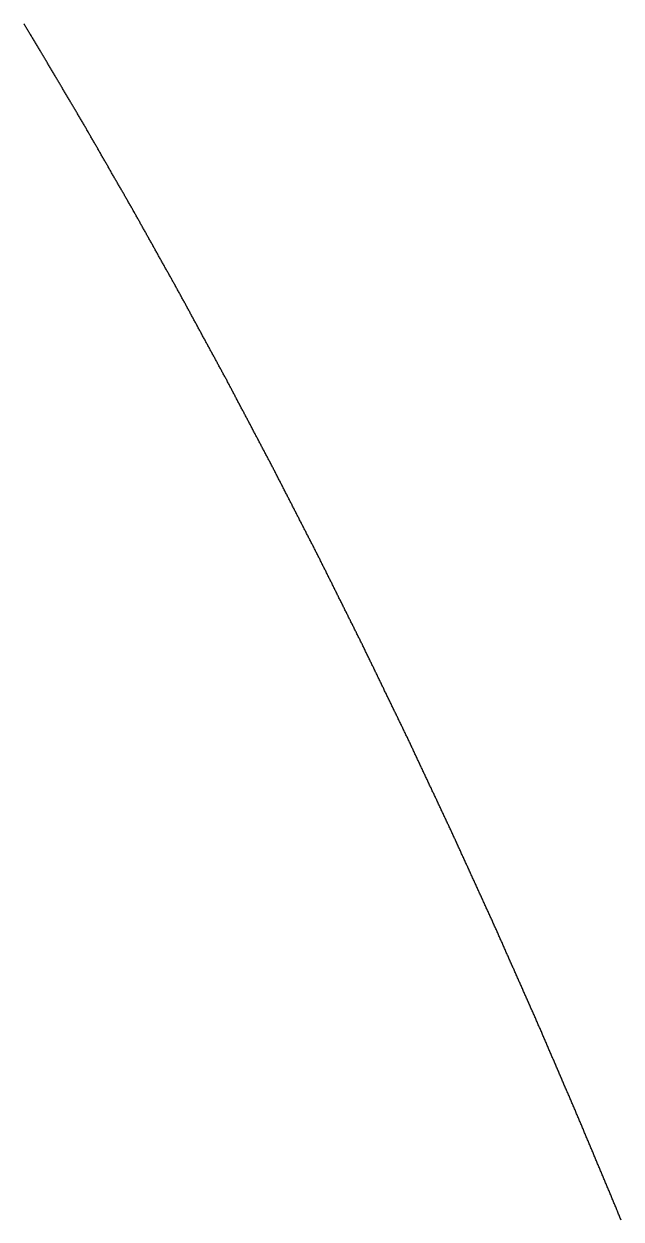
# Model space of a CAD drawing. Extents: x 1 to 322, y 1 to 270.
# Drawn here: x 243.31 to 251.96, y 18.47 to 35.79 of the extents above; entities that cross this region are included whole.
import ezdxf

# ---------------------------------------------------------------- set-up
doc = ezdxf.new("R2010")
doc.units = 0
doc.layers.get('0').update_dxf_attribs({"linetype": 'CONTINUOUS'})

msp = doc.modelspace()

# ---------------------------------------------------------------- linework, layer by layer
msp.add_polyline3d([(251.962, 18.4516, 0), (251.956, 18.4663, 0), (251.95, 18.481, 0), (251.944, 18.4958, 0), (251.938, 18.5105, 0), (251.932, 18.5251, 0), (251.926, 18.5396, 0), (251.92, 18.5542, 0), (251.914, 18.5687, 0), (251.908, 18.5832, 0), (251.902, 18.5978, 0), (251.896, 18.6123, 0), (251.89, 18.6269, 0), (251.884, 18.6414, 0), (251.878, 18.6559, 0), (251.872, 18.6705, 0), (251.866, 18.685, 0), (251.859, 18.6996, 0), (251.853, 18.7141, 0), (251.847, 18.7286, 0), (251.841, 18.7432, 0), (251.835, 18.7577, 0), (251.829, 18.7723, 0), (251.823, 18.7868, 0), (251.817, 18.8013, 0), (251.811, 18.8159, 0), (251.805, 18.8304, 0), (251.799, 18.845, 0), (251.793, 18.8595, 0), (251.787, 18.874, 0), (251.78, 18.8886, 0), (251.774, 18.9031, 0), (251.768, 18.9177, 0), (251.762, 18.9322, 0), (251.756, 18.9468, 0), (251.75, 18.9613, 0), (251.744, 18.9758, 0), (251.738, 18.9904, 0), (251.732, 19.0049, 0), (251.726, 19.0195, 0), (251.72, 19.034, 0), (251.714, 19.0485, 0), (251.708, 19.0631, 0), (251.701, 19.0776, 0), (251.695, 19.0922, 0), (251.689, 19.1067, 0), (251.683, 19.1212, 0), (251.677, 19.1358, 0), (251.671, 19.1503, 0), (251.665, 19.1649, 0), (251.659, 19.1794, 0), (251.653, 19.1939, 0), (251.647, 19.2085, 0), (251.641, 19.223, 0), (251.635, 19.2376, 0), (251.629, 19.2521, 0), (251.622, 19.2666, 0), (251.616, 19.2812, 0), (251.61, 19.2957, 0), (251.604, 19.3103, 0), (251.598, 19.3248, 0), (251.592, 19.3393, 0), (251.586, 19.3539, 0), (251.58, 19.3684, 0), (251.574, 19.383, 0), (251.568, 19.3975, 0), (251.562, 19.4121, 0), (251.556, 19.4266, 0), (251.55, 19.4411, 0), (251.543, 19.4557, 0), (251.537, 19.4702, 0), (251.531, 19.4848, 0), (251.525, 19.4993, 0), (251.519, 19.5138, 0), (251.513, 19.5284, 0), (251.507, 19.5429, 0), (251.501, 19.5575, 0), (251.495, 19.572, 0), (251.489, 19.5865, 0), (251.483, 19.6011, 0), (251.477, 19.6156, 0), (251.471, 19.6302, 0), (251.464, 19.6447, 0), (251.458, 19.6592, 0), (251.452, 19.6738, 0), (251.446, 19.6883, 0), (251.44, 19.7029, 0), (251.434, 19.7174, 0), (251.428, 19.7319, 0), (251.422, 19.7465, 0), (251.416, 19.761, 0), (251.41, 19.7756, 0), (251.404, 19.7901, 0), (251.398, 19.8046, 0), (251.392, 19.8192, 0), (251.386, 19.8337, 0), (251.379, 19.8483, 0), (251.373, 19.8628, 0), (251.367, 19.8774, 0), (251.361, 19.8919, 0), (251.355, 19.9064, 0), (251.349, 19.921, 0), (251.343, 19.9355, 0), (251.337, 19.9499, 0), (251.331, 19.9642, 0), (251.324, 19.9786, 0), (251.318, 19.9929, 0), (251.312, 20.0073, 0), (251.306, 20.0216, 0), (251.3, 20.036, 0), (251.294, 20.0503, 0), (251.287, 20.0647, 0), (251.281, 20.079, 0), (251.275, 20.0933, 0), (251.269, 20.1077, 0), (251.263, 20.122, 0), (251.257, 20.1364, 0), (251.25, 20.1507, 0), (251.244, 20.1651, 0), (251.238, 20.1794, 0), (251.232, 20.1938, 0), (251.226, 20.2081, 0), (251.219, 20.2225, 0), (251.213, 20.2368, 0), (251.207, 20.2512, 0), (251.201, 20.2655, 0), (251.195, 20.2799, 0), (251.189, 20.2942, 0), (251.182, 20.3086, 0), (251.176, 20.3229, 0), (251.17, 20.3373, 0), (251.164, 20.3516, 0), (251.158, 20.366, 0), (251.152, 20.3803, 0), (251.145, 20.3947, 0), (251.139, 20.409, 0), (251.133, 20.4234, 0), (251.127, 20.4377, 0), (251.121, 20.4521, 0), (251.114, 20.4664, 0), (251.108, 20.4807, 0), (251.102, 20.4951, 0), (251.096, 20.5094, 0), (251.09, 20.5238, 0), (251.084, 20.5381, 0), (251.077, 20.5525, 0), (251.071, 20.5668, 0), (251.065, 20.5812, 0), (251.059, 20.5955, 0), (251.053, 20.6099, 0), (251.047, 20.6242, 0), (251.04, 20.6386, 0), (251.034, 20.6529, 0), (251.028, 20.6673, 0), (251.022, 20.6816, 0), (251.016, 20.696, 0), (251.009, 20.7103, 0), (251.003, 20.7247, 0), (250.997, 20.739, 0), (250.991, 20.7534, 0), (250.985, 20.7677, 0), (250.979, 20.7821, 0), (250.972, 20.7964, 0), (250.966, 20.8108, 0), (250.96, 20.8251, 0), (250.954, 20.8395, 0), (250.948, 20.8538, 0), (250.942, 20.8681, 0), (250.935, 20.8825, 0), (250.929, 20.8968, 0), (250.923, 20.9112, 0), (250.917, 20.9255, 0), (250.911, 20.9399, 0), (250.904, 20.9542, 0), (250.898, 20.9686, 0), (250.892, 20.9829, 0), (250.886, 20.9973, 0), (250.88, 21.0116, 0), (250.874, 21.026, 0), (250.867, 21.0403, 0), (250.861, 21.0547, 0), (250.855, 21.069, 0), (250.849, 21.0834, 0), (250.843, 21.0977, 0), (250.837, 21.1121, 0), (250.83, 21.1264, 0), (250.824, 21.1408, 0), (250.818, 21.1551, 0), (250.812, 21.1695, 0), (250.806, 21.1838, 0), (250.8, 21.1982, 0), (250.793, 21.2125, 0), (250.787, 21.2269, 0), (250.781, 21.2412, 0), (250.775, 21.2555, 0), (250.769, 21.2699, 0), (250.762, 21.2842, 0), (250.756, 21.2986, 0), (250.75, 21.3129, 0), (250.744, 21.3273, 0), (250.738, 21.3416, 0), (250.731, 21.3558, 0), (250.725, 21.3699, 0), (250.719, 21.3841, 0), (250.713, 21.3982, 0), (250.706, 21.4124, 0), (250.7, 21.4265, 0), (250.694, 21.4407, 0), (250.688, 21.4549, 0), (250.681, 21.469, 0), (250.675, 21.4832, 0), (250.669, 21.4973, 0), (250.662, 21.5115, 0), (250.656, 21.5256, 0), (250.65, 21.5398, 0), (250.644, 21.554, 0), (250.637, 21.5681, 0), (250.631, 21.5823, 0), (250.625, 21.5964, 0), (250.619, 21.6106, 0), (250.612, 21.6247, 0), (250.606, 21.6389, 0), (250.6, 21.653, 0), (250.593, 21.6672, 0), (250.587, 21.6814, 0), (250.581, 21.6955, 0), (250.575, 21.7097, 0), (250.568, 21.7238, 0), (250.562, 21.738, 0), (250.556, 21.7521, 0), (250.549, 21.7663, 0), (250.543, 21.7804, 0), (250.537, 21.7946, 0), (250.531, 21.8088, 0), (250.524, 21.8229, 0), (250.518, 21.8371, 0), (250.512, 21.8512, 0), (250.506, 21.8654, 0), (250.499, 21.8795, 0), (250.493, 21.8937, 0), (250.487, 21.9078, 0), (250.48, 21.922, 0), (250.474, 21.9362, 0), (250.468, 21.9503, 0), (250.462, 21.9645, 0), (250.455, 21.9786, 0), (250.449, 21.9928, 0), (250.443, 22.0069, 0), (250.437, 22.0211, 0), (250.43, 22.0352, 0), (250.424, 22.0494, 0), (250.418, 22.0636, 0), (250.411, 22.0777, 0), (250.405, 22.0919, 0), (250.399, 22.106, 0), (250.393, 22.1202, 0), (250.386, 22.1343, 0), (250.38, 22.1485, 0), (250.374, 22.1627, 0), (250.368, 22.1768, 0), (250.361, 22.191, 0), (250.355, 22.2051, 0), (250.349, 22.2193, 0), (250.342, 22.2334, 0), (250.336, 22.2476, 0), (250.33, 22.2617, 0), (250.324, 22.2759, 0), (250.317, 22.2901, 0), (250.311, 22.3042, 0), (250.305, 22.3184, 0), (250.298, 22.3325, 0), (250.292, 22.3467, 0), (250.286, 22.3608, 0), (250.28, 22.375, 0), (250.273, 22.3891, 0), (250.267, 22.4033, 0), (250.261, 22.4175, 0), (250.255, 22.4316, 0), (250.248, 22.4458, 0), (250.242, 22.4599, 0), (250.236, 22.4741, 0), (250.229, 22.4882, 0), (250.223, 22.5024, 0), (250.217, 22.5165, 0), (250.211, 22.5307, 0), (250.204, 22.5449, 0), (250.198, 22.559, 0), (250.192, 22.5732, 0), (250.186, 22.5873, 0), (250.179, 22.6015, 0), (250.173, 22.6156, 0), (250.167, 22.6298, 0), (250.16, 22.6439, 0), (250.154, 22.6581, 0), (250.148, 22.6723, 0), (250.142, 22.6864, 0), (250.135, 22.7006, 0), (250.129, 22.7147, 0), (250.123, 22.7288, 0), (250.116, 22.7428, 0), (250.11, 22.7568, 0), (250.104, 22.7707, 0), (250.097, 22.7847, 0), (250.091, 22.7987, 0), (250.085, 22.8126, 0), (250.078, 22.8266, 0), (250.072, 22.8405, 0), (250.065, 22.8545, 0), (250.059, 22.8685, 0), (250.053, 22.8824, 0), (250.046, 22.8964, 0), (250.04, 22.9104, 0), (250.034, 22.9243, 0), (250.027, 22.9383, 0), (250.021, 22.9523, 0), (250.014, 22.9662, 0), (250.008, 22.9802, 0), (250.002, 22.9941, 0), (249.995, 23.0081, 0), (249.989, 23.0221, 0), (249.983, 23.036, 0), (249.976, 23.05, 0), (249.97, 23.064, 0), (249.963, 23.0779, 0), (249.957, 23.0919, 0), (249.951, 23.1059, 0), (249.944, 23.1198, 0), (249.938, 23.1338, 0), (249.932, 23.1477, 0), (249.925, 23.1617, 0), (249.919, 23.1757, 0), (249.912, 23.1896, 0), (249.906, 23.2036, 0), (249.9, 23.2176, 0), (249.893, 23.2315, 0), (249.887, 23.2455, 0), (249.881, 23.2595, 0), (249.874, 23.2734, 0), (249.868, 23.2874, 0), (249.861, 23.3013, 0), (249.855, 23.3153, 0), (249.849, 23.3293, 0), (249.842, 23.3432, 0), (249.836, 23.3572, 0), (249.83, 23.3712, 0), (249.823, 23.3851, 0), (249.817, 23.3991, 0), (249.81, 23.4131, 0), (249.804, 23.427, 0), (249.798, 23.441, 0), (249.791, 23.4549, 0), (249.785, 23.4689, 0), (249.779, 23.4829, 0), (249.772, 23.4968, 0), (249.766, 23.5108, 0), (249.759, 23.5248, 0), (249.753, 23.5387, 0), (249.747, 23.5527, 0), (249.74, 23.5667, 0), (249.734, 23.5806, 0), (249.728, 23.5946, 0), (249.721, 23.6085, 0), (249.715, 23.6225, 0), (249.708, 23.6365, 0), (249.702, 23.6504, 0), (249.696, 23.6644, 0), (249.689, 23.6784, 0), (249.683, 23.6923, 0), (249.677, 23.7063, 0), (249.67, 23.7203, 0), (249.664, 23.7342, 0), (249.658, 23.7482, 0), (249.651, 23.7621, 0), (249.645, 23.7761, 0), (249.638, 23.7901, 0), (249.632, 23.804, 0), (249.626, 23.818, 0), (249.619, 23.832, 0), (249.613, 23.8459, 0), (249.607, 23.8599, 0), (249.6, 23.8739, 0), (249.594, 23.8878, 0), (249.587, 23.9018, 0), (249.581, 23.9157, 0), (249.575, 23.9297, 0), (249.568, 23.9437, 0), (249.562, 23.9576, 0), (249.556, 23.9716, 0), (249.549, 23.9856, 0), (249.543, 23.9995, 0), (249.536, 24.0135, 0), (249.53, 24.0275, 0), (249.524, 24.0414, 0), (249.517, 24.0554, 0), (249.511, 24.0693, 0), (249.505, 24.0833, 0), (249.498, 24.0972, 0), (249.492, 24.111, 0), (249.485, 24.1247, 0), (249.479, 24.1385, 0), (249.472, 24.1523, 0), (249.466, 24.1661, 0), (249.459, 24.1798, 0), (249.453, 24.1936, 0), (249.446, 24.2074, 0), (249.44, 24.2211, 0), (249.433, 24.2349, 0), (249.427, 24.2487, 0), (249.42, 24.2625, 0), (249.414, 24.2762, 0), (249.408, 24.29, 0), (249.401, 24.3038, 0), (249.395, 24.3175, 0), (249.388, 24.3313, 0), (249.382, 24.3451, 0), (249.375, 24.3589, 0), (249.369, 24.3726, 0), (249.362, 24.3864, 0), (249.356, 24.4002, 0), (249.349, 24.4139, 0), (249.343, 24.4277, 0), (249.336, 24.4415, 0), (249.33, 24.4553, 0), (249.323, 24.469, 0), (249.317, 24.4828, 0), (249.31, 24.4966, 0), (249.304, 24.5103, 0), (249.298, 24.5241, 0), (249.291, 24.5379, 0), (249.285, 24.5517, 0), (249.278, 24.5654, 0), (249.272, 24.5792, 0), (249.265, 24.593, 0), (249.259, 24.6067, 0), (249.252, 24.6205, 0), (249.246, 24.6343, 0), (249.239, 24.6481, 0), (249.233, 24.6618, 0), (249.226, 24.6756, 0), (249.22, 24.6894, 0), (249.213, 24.7031, 0), (249.207, 24.7169, 0), (249.2, 24.7307, 0), (249.194, 24.7445, 0), (249.187, 24.7582, 0), (249.181, 24.772, 0), (249.175, 24.7858, 0), (249.168, 24.7995, 0), (249.162, 24.8133, 0), (249.155, 24.8271, 0), (249.149, 24.8409, 0), (249.142, 24.8546, 0), (249.136, 24.8684, 0), (249.129, 24.8822, 0), (249.123, 24.8959, 0), (249.116, 24.9097, 0), (249.11, 24.9235, 0), (249.103, 24.9373, 0), (249.097, 24.951, 0), (249.09, 24.9648, 0), (249.084, 24.9786, 0), (249.077, 24.9923, 0), (249.071, 25.0061, 0), (249.065, 25.0199, 0), (249.058, 25.0337, 0), (249.052, 25.0474, 0), (249.045, 25.0612, 0), (249.039, 25.075, 0), (249.032, 25.0887, 0), (249.026, 25.1025, 0), (249.019, 25.1163, 0), (249.013, 25.1301, 0), (249.006, 25.1438, 0), (249, 25.1576, 0), (248.993, 25.1714, 0), (248.987, 25.1851, 0), (248.98, 25.1989, 0), (248.974, 25.2127, 0), (248.967, 25.2265, 0), (248.961, 25.2402, 0), (248.954, 25.254, 0), (248.948, 25.2678, 0), (248.942, 25.2815, 0), (248.935, 25.2953, 0), (248.929, 25.3091, 0), (248.922, 25.3229, 0), (248.916, 25.3366, 0), (248.909, 25.3504, 0), (248.903, 25.3642, 0), (248.896, 25.378, 0), (248.89, 25.3917, 0), (248.883, 25.4055, 0), (248.877, 25.4193, 0), (248.87, 25.433, 0), (248.864, 25.4467, 0), (248.857, 25.4603, 0), (248.851, 25.4739, 0), (248.844, 25.4874, 0), (248.838, 25.501, 0), (248.831, 25.5146, 0), (248.824, 25.5282, 0), (248.818, 25.5418, 0), (248.811, 25.5553, 0), (248.805, 25.5689, 0), (248.798, 25.5825, 0), (248.792, 25.5961, 0), (248.785, 25.6097, 0), (248.778, 25.6232, 0), (248.772, 25.6368, 0), (248.765, 25.6504, 0), (248.759, 25.664, 0), (248.752, 25.6776, 0), (248.746, 25.6911, 0), (248.739, 25.7047, 0), (248.732, 25.7183, 0), (248.726, 25.7319, 0), (248.719, 25.7455, 0), (248.713, 25.759, 0), (248.706, 25.7726, 0), (248.7, 25.7862, 0), (248.693, 25.7998, 0), (248.686, 25.8134, 0), (248.68, 25.8269, 0), (248.673, 25.8405, 0), (248.667, 25.8541, 0), (248.66, 25.8677, 0), (248.654, 25.8813, 0), (248.647, 25.8948, 0), (248.64, 25.9084, 0), (248.634, 25.922, 0), (248.627, 25.9356, 0), (248.621, 25.9492, 0), (248.614, 25.9627, 0), (248.608, 25.9763, 0), (248.601, 25.9899, 0), (248.594, 26.0035, 0), (248.588, 26.0171, 0), (248.581, 26.0306, 0), (248.575, 26.0442, 0), (248.568, 26.0578, 0), (248.562, 26.0714, 0), (248.555, 26.0849, 0), (248.548, 26.0985, 0), (248.542, 26.1121, 0), (248.535, 26.1257, 0), (248.529, 26.1393, 0), (248.522, 26.1528, 0), (248.516, 26.1664, 0), (248.509, 26.18, 0), (248.502, 26.1936, 0), (248.496, 26.2072, 0), (248.489, 26.2207, 0), (248.483, 26.2343, 0), (248.476, 26.2479, 0), (248.47, 26.2615, 0), (248.463, 26.2751, 0), (248.457, 26.2886, 0), (248.45, 26.3022, 0), (248.443, 26.3158, 0), (248.437, 26.3294, 0), (248.43, 26.343, 0), (248.424, 26.3565, 0), (248.417, 26.3701, 0), (248.411, 26.3837, 0), (248.404, 26.3973, 0), (248.397, 26.4109, 0), (248.391, 26.4244, 0), (248.384, 26.438, 0), (248.378, 26.4516, 0), (248.371, 26.4652, 0), (248.365, 26.4788, 0), (248.358, 26.4923, 0), (248.351, 26.5059, 0), (248.345, 26.5195, 0), (248.338, 26.5331, 0), (248.332, 26.5467, 0), (248.325, 26.5602, 0), (248.319, 26.5738, 0), (248.312, 26.5874, 0), (248.305, 26.601, 0), (248.299, 26.6146, 0), (248.292, 26.6281, 0), (248.286, 26.6417, 0), (248.279, 26.6553, 0), (248.273, 26.6689, 0), (248.266, 26.6825, 0), (248.259, 26.696, 0), (248.253, 26.7096, 0), (248.246, 26.7232, 0), (248.24, 26.7368, 0), (248.233, 26.7504, 0), (248.227, 26.7639, 0), (248.22, 26.7774, 0), (248.213, 26.7908, 0), (248.207, 26.8042, 0), (248.2, 26.8175, 0), (248.193, 26.8309, 0), (248.187, 26.8443, 0), (248.18, 26.8577, 0), (248.173, 26.8711, 0), (248.167, 26.8845, 0), (248.16, 26.8979, 0), (248.153, 26.9113, 0), (248.147, 26.9247, 0), (248.14, 26.938, 0), (248.133, 26.9514, 0), (248.127, 26.9648, 0), (248.12, 26.9782, 0), (248.113, 26.9916, 0), (248.107, 27.005, 0), (248.1, 27.0184, 0), (248.093, 27.0318, 0), (248.087, 27.0451, 0), (248.08, 27.0585, 0), (248.073, 27.0719, 0), (248.067, 27.0853, 0), (248.06, 27.0987, 0), (248.053, 27.1121, 0), (248.047, 27.1255, 0), (248.04, 27.1389, 0), (248.033, 27.1522, 0), (248.027, 27.1656, 0), (248.02, 27.179, 0), (248.013, 27.1924, 0), (248.007, 27.2058, 0), (248, 27.2192, 0), (247.993, 27.2326, 0), (247.987, 27.246, 0), (247.98, 27.2594, 0), (247.973, 27.2727, 0), (247.967, 27.2861, 0), (247.96, 27.2995, 0), (247.953, 27.3129, 0), (247.947, 27.3263, 0), (247.94, 27.3397, 0), (247.933, 27.3531, 0), (247.927, 27.3665, 0), (247.92, 27.3798, 0), (247.913, 27.3932, 0), (247.907, 27.4066, 0), (247.9, 27.42, 0), (247.893, 27.4334, 0), (247.887, 27.4468, 0), (247.88, 27.4602, 0), (247.873, 27.4736, 0), (247.867, 27.4869, 0), (247.86, 27.5003, 0), (247.853, 27.5137, 0), (247.847, 27.5271, 0), (247.84, 27.5405, 0), (247.833, 27.5539, 0), (247.827, 27.5673, 0), (247.82, 27.5807, 0), (247.813, 27.5941, 0), (247.807, 27.6074, 0), (247.8, 27.6208, 0), (247.793, 27.6342, 0), (247.787, 27.6476, 0), (247.78, 27.661, 0), (247.773, 27.6744, 0), (247.767, 27.6878, 0), (247.76, 27.7012, 0), (247.753, 27.7145, 0), (247.747, 27.7279, 0), (247.74, 27.7413, 0), (247.733, 27.7547, 0), (247.727, 27.7681, 0), (247.72, 27.7815, 0), (247.713, 27.7949, 0), (247.707, 27.8083, 0), (247.7, 27.8216, 0), (247.693, 27.835, 0), (247.687, 27.8484, 0), (247.68, 27.8618, 0), (247.673, 27.8752, 0), (247.667, 27.8886, 0), (247.66, 27.902, 0), (247.653, 27.9154, 0), (247.646, 27.9288, 0), (247.64, 27.9421, 0), (247.633, 27.9555, 0), (247.626, 27.9689, 0), (247.62, 27.9823, 0), (247.613, 27.9957, 0), (247.606, 28.0091, 0), (247.6, 28.0225, 0), (247.593, 28.0359, 0), (247.586, 28.0492, 0), (247.58, 28.0626, 0), (247.573, 28.076, 0), (247.566, 28.0893, 0), (247.56, 28.1024, 0), (247.553, 28.1156, 0), (247.546, 28.1288, 0), (247.539, 28.142, 0), (247.533, 28.1552, 0), (247.526, 28.1684, 0), (247.519, 28.1816, 0), (247.512, 28.1948, 0), (247.506, 28.208, 0), (247.499, 28.2212, 0), (247.492, 28.2344, 0), (247.485, 28.2476, 0), (247.478, 28.2608, 0), (247.472, 28.274, 0), (247.465, 28.2872, 0), (247.458, 28.3004, 0), (247.451, 28.3136, 0), (247.445, 28.3268, 0), (247.438, 28.34, 0), (247.431, 28.3532, 0), (247.424, 28.3664, 0), (247.418, 28.3796, 0), (247.411, 28.3928, 0), (247.404, 28.406, 0), (247.397, 28.4192, 0), (247.391, 28.4324, 0), (247.384, 28.4456, 0), (247.377, 28.4588, 0), (247.37, 28.4719, 0), (247.363, 28.4851, 0), (247.357, 28.4983, 0), (247.35, 28.5115, 0), (247.343, 28.5247, 0), (247.336, 28.5379, 0), (247.33, 28.5511, 0), (247.323, 28.5643, 0), (247.316, 28.5775, 0), (247.309, 28.5907, 0), (247.303, 28.6039, 0), (247.296, 28.6171, 0), (247.289, 28.6303, 0), (247.282, 28.6435, 0), (247.276, 28.6567, 0), (247.269, 28.6699, 0), (247.262, 28.6831, 0), (247.255, 28.6963, 0), (247.248, 28.7095, 0), (247.242, 28.7227, 0), (247.235, 28.7359, 0), (247.228, 28.7491, 0), (247.221, 28.7623, 0), (247.215, 28.7755, 0), (247.208, 28.7887, 0), (247.201, 28.8019, 0), (247.194, 28.8151, 0), (247.188, 28.8283, 0), (247.181, 28.8415, 0), (247.174, 28.8546, 0), (247.167, 28.8678, 0), (247.16, 28.881, 0), (247.154, 28.8942, 0), (247.147, 28.9074, 0), (247.14, 28.9206, 0), (247.133, 28.9338, 0), (247.127, 28.947, 0), (247.12, 28.9602, 0), (247.113, 28.9734, 0), (247.106, 28.9866, 0), (247.1, 28.9998, 0), (247.093, 29.013, 0), (247.086, 29.0262, 0), (247.079, 29.0394, 0), (247.073, 29.0526, 0), (247.066, 29.0658, 0), (247.059, 29.079, 0), (247.052, 29.0922, 0), (247.045, 29.1054, 0), (247.039, 29.1186, 0), (247.032, 29.1318, 0), (247.025, 29.145, 0), (247.018, 29.1582, 0), (247.012, 29.1714, 0), (247.005, 29.1846, 0), (246.998, 29.1978, 0), (246.991, 29.211, 0), (246.985, 29.2242, 0), (246.978, 29.2373, 0), (246.971, 29.2505, 0), (246.964, 29.2637, 0), (246.958, 29.2769, 0), (246.951, 29.2901, 0), (246.944, 29.3033, 0), (246.937, 29.3165, 0), (246.93, 29.3297, 0), (246.924, 29.3429, 0), (246.917, 29.3561, 0), (246.91, 29.3693, 0), (246.903, 29.3823, 0), (246.896, 29.3953, 0), (246.89, 29.4083, 0), (246.883, 29.4213, 0), (246.876, 29.4343, 0), (246.869, 29.4474, 0), (246.862, 29.4604, 0), (246.855, 29.4734, 0), (246.848, 29.4864, 0), (246.842, 29.4994, 0), (246.835, 29.5124, 0), (246.828, 29.5254, 0), (246.821, 29.5384, 0), (246.814, 29.5514, 0), (246.807, 29.5644, 0), (246.8, 29.5774, 0), (246.794, 29.5904, 0), (246.787, 29.6034, 0), (246.78, 29.6164, 0), (246.773, 29.6294, 0), (246.766, 29.6424, 0), (246.759, 29.6554, 0), (246.752, 29.6684, 0), (246.745, 29.6814, 0), (246.739, 29.6945, 0), (246.732, 29.7075, 0), (246.725, 29.7205, 0), (246.718, 29.7335, 0), (246.711, 29.7465, 0), (246.704, 29.7595, 0), (246.697, 29.7725, 0), (246.691, 29.7855, 0), (246.684, 29.7985, 0), (246.677, 29.8115, 0), (246.67, 29.8245, 0), (246.663, 29.8375, 0), (246.656, 29.8505, 0), (246.649, 29.8635, 0), (246.643, 29.8765, 0), (246.636, 29.8895, 0), (246.629, 29.9025, 0), (246.622, 29.9155, 0), (246.615, 29.9285, 0), (246.608, 29.9416, 0), (246.601, 29.9546, 0), (246.595, 29.9676, 0), (246.588, 29.9806, 0), (246.581, 29.9936, 0), (246.574, 30.0066, 0), (246.567, 30.0196, 0), (246.56, 30.0326, 0), (246.553, 30.0456, 0), (246.546, 30.0586, 0), (246.54, 30.0716, 0), (246.533, 30.0846, 0), (246.526, 30.0976, 0), (246.519, 30.1106, 0), (246.512, 30.1236, 0), (246.505, 30.1366, 0), (246.498, 30.1496, 0), (246.492, 30.1626, 0), (246.485, 30.1756, 0), (246.478, 30.1887, 0), (246.471, 30.2017, 0), (246.464, 30.2147, 0), (246.457, 30.2277, 0), (246.45, 30.2407, 0), (246.444, 30.2537, 0), (246.437, 30.2667, 0), (246.43, 30.2797, 0), (246.423, 30.2927, 0), (246.416, 30.3057, 0), (246.409, 30.3187, 0), (246.402, 30.3317, 0), (246.396, 30.3447, 0), (246.389, 30.3577, 0), (246.382, 30.3707, 0), (246.375, 30.3837, 0), (246.368, 30.3967, 0), (246.361, 30.4097, 0), (246.354, 30.4227, 0), (246.347, 30.4358, 0), (246.341, 30.4488, 0), (246.334, 30.4618, 0), (246.327, 30.4748, 0), (246.32, 30.4878, 0), (246.313, 30.5008, 0), (246.306, 30.5138, 0), (246.299, 30.5268, 0), (246.293, 30.5398, 0), (246.286, 30.5528, 0), (246.279, 30.5658, 0), (246.272, 30.5788, 0), (246.265, 30.5918, 0), (246.258, 30.6048, 0), (246.251, 30.6178, 0), (246.245, 30.6308, 0), (246.238, 30.6438, 0), (246.231, 30.6566, 0), (246.224, 30.6694, 0), (246.217, 30.6823, 0), (246.21, 30.6951, 0), (246.203, 30.7079, 0), (246.196, 30.7207, 0), (246.189, 30.7335, 0), (246.182, 30.7463, 0), (246.175, 30.7591, 0), (246.168, 30.772, 0), (246.161, 30.7848, 0), (246.154, 30.7976, 0), (246.147, 30.8104, 0), (246.14, 30.8232, 0), (246.133, 30.836, 0), (246.126, 30.8488, 0), (246.119, 30.8617, 0), (246.112, 30.8745, 0), (246.105, 30.8873, 0), (246.098, 30.9001, 0), (246.092, 30.9129, 0), (246.085, 30.9257, 0), (246.078, 30.9385, 0), (246.071, 30.9514, 0), (246.064, 30.9642, 0), (246.057, 30.977, 0), (246.05, 30.9898, 0), (246.043, 31.0026, 0), (246.036, 31.0154, 0), (246.029, 31.0282, 0), (246.022, 31.0411, 0), (246.015, 31.0539, 0), (246.008, 31.0667, 0), (246.001, 31.0795, 0), (245.994, 31.0923, 0), (245.987, 31.1051, 0), (245.98, 31.1179, 0), (245.973, 31.1308, 0), (245.966, 31.1436, 0), (245.959, 31.1564, 0), (245.952, 31.1692, 0), (245.945, 31.182, 0), (245.938, 31.1948, 0), (245.931, 31.2076, 0), (245.925, 31.2205, 0), (245.918, 31.2333, 0), (245.911, 31.2461, 0), (245.904, 31.2589, 0), (245.897, 31.2717, 0), (245.89, 31.2845, 0), (245.883, 31.2973, 0), (245.876, 31.3102, 0), (245.869, 31.323, 0), (245.862, 31.3358, 0), (245.855, 31.3486, 0), (245.848, 31.3614, 0), (245.841, 31.3742, 0), (245.834, 31.387, 0), (245.827, 31.3999, 0), (245.82, 31.4127, 0), (245.813, 31.4255, 0), (245.806, 31.4383, 0), (245.799, 31.4511, 0), (245.792, 31.4639, 0), (245.785, 31.4767, 0), (245.778, 31.4896, 0), (245.771, 31.5024, 0), (245.764, 31.5152, 0), (245.757, 31.528, 0), (245.751, 31.5408, 0), (245.744, 31.5536, 0), (245.737, 31.5664, 0), (245.73, 31.5793, 0), (245.723, 31.5921, 0), (245.716, 31.6049, 0), (245.709, 31.6177, 0), (245.702, 31.6305, 0), (245.695, 31.6433, 0), (245.688, 31.6561, 0), (245.681, 31.669, 0), (245.674, 31.6818, 0), (245.667, 31.6946, 0), (245.66, 31.7074, 0), (245.653, 31.7202, 0), (245.646, 31.733, 0), (245.639, 31.7458, 0), (245.632, 31.7587, 0), (245.625, 31.7715, 0), (245.618, 31.7843, 0), (245.611, 31.7971, 0), (245.604, 31.8099, 0), (245.597, 31.8227, 0), (245.59, 31.8355, 0), (245.584, 31.8484, 0), (245.577, 31.8612, 0), (245.57, 31.874, 0), (245.563, 31.8868, 0), (245.556, 31.8996, 0), (245.549, 31.9122, 0), (245.542, 31.9248, 0), (245.534, 31.9374, 0), (245.527, 31.9501, 0), (245.52, 31.9627, 0), (245.513, 31.9753, 0), (245.506, 31.9879, 0), (245.499, 32.0006, 0), (245.492, 32.0132, 0), (245.485, 32.0258, 0), (245.478, 32.0384, 0), (245.471, 32.051, 0), (245.464, 32.0637, 0), (245.457, 32.0763, 0), (245.45, 32.0889, 0), (245.443, 32.1015, 0), (245.436, 32.1142, 0), (245.429, 32.1268, 0), (245.422, 32.1394, 0), (245.415, 32.152, 0), (245.407, 32.1647, 0), (245.4, 32.1773, 0), (245.393, 32.1899, 0), (245.386, 32.2025, 0), (245.379, 32.2151, 0), (245.372, 32.2278, 0), (245.365, 32.2404, 0), (245.358, 32.253, 0), (245.351, 32.2656, 0), (245.344, 32.2783, 0), (245.337, 32.2909, 0), (245.33, 32.3035, 0), (245.323, 32.3161, 0), (245.316, 32.3288, 0), (245.309, 32.3414, 0), (245.302, 32.354, 0), (245.295, 32.3666, 0), (245.288, 32.3793, 0), (245.28, 32.3919, 0), (245.273, 32.4045, 0), (245.266, 32.4171, 0), (245.259, 32.4297, 0), (245.252, 32.4424, 0), (245.245, 32.455, 0), (245.238, 32.4676, 0), (245.231, 32.4802, 0), (245.224, 32.4929, 0), (245.217, 32.5055, 0), (245.21, 32.5181, 0), (245.203, 32.5307, 0), (245.196, 32.5434, 0), (245.189, 32.556, 0), (245.182, 32.5686, 0), (245.175, 32.5812, 0), (245.168, 32.5939, 0), (245.161, 32.6065, 0), (245.153, 32.6191, 0), (245.146, 32.6317, 0), (245.139, 32.6443, 0), (245.132, 32.657, 0), (245.125, 32.6696, 0), (245.118, 32.6822, 0), (245.111, 32.6948, 0), (245.104, 32.7075, 0), (245.097, 32.7201, 0), (245.09, 32.7327, 0), (245.083, 32.7453, 0), (245.076, 32.758, 0), (245.069, 32.7706, 0), (245.062, 32.7832, 0), (245.055, 32.7958, 0), (245.048, 32.8085, 0), (245.041, 32.8211, 0), (245.034, 32.8337, 0), (245.026, 32.8463, 0), (245.019, 32.8589, 0), (245.012, 32.8716, 0), (245.005, 32.8842, 0), (244.998, 32.8968, 0), (244.991, 32.9094, 0), (244.984, 32.9221, 0), (244.977, 32.9347, 0), (244.97, 32.9473, 0), (244.963, 32.9599, 0), (244.956, 32.9726, 0), (244.949, 32.9852, 0), (244.942, 32.9978, 0), (244.935, 33.0104, 0), (244.928, 33.0231, 0), (244.921, 33.0357, 0), (244.914, 33.0483, 0), (244.907, 33.0609, 0), (244.899, 33.0735, 0), (244.892, 33.0862, 0), (244.885, 33.0988, 0), (244.878, 33.1114, 0), (244.871, 33.124, 0), (244.864, 33.1366, 0), (244.857, 33.149, 0), (244.85, 33.1615, 0), (244.843, 33.1739, 0), (244.836, 33.1863, 0), (244.828, 33.1988, 0), (244.821, 33.2112, 0), (244.814, 33.2236, 0), (244.807, 33.2361, 0), (244.8, 33.2485, 0), (244.793, 33.2609, 0), (244.785, 33.2734, 0), (244.778, 33.2858, 0), (244.771, 33.2982, 0), (244.764, 33.3107, 0), (244.757, 33.3231, 0), (244.75, 33.3355, 0), (244.743, 33.348, 0), (244.735, 33.3604, 0), (244.728, 33.3728, 0), (244.721, 33.3852, 0), (244.714, 33.3977, 0), (244.707, 33.4101, 0), (244.7, 33.4225, 0), (244.693, 33.435, 0), (244.685, 33.4474, 0), (244.678, 33.4598, 0), (244.671, 33.4723, 0), (244.664, 33.4847, 0), (244.657, 33.4971, 0), (244.65, 33.5096, 0), (244.642, 33.522, 0), (244.635, 33.5344, 0), (244.628, 33.5469, 0), (244.621, 33.5593, 0), (244.614, 33.5717, 0), (244.607, 33.5842, 0), (244.6, 33.5966, 0), (244.592, 33.609, 0), (244.585, 33.6215, 0), (244.578, 33.6339, 0), (244.571, 33.6463, 0), (244.564, 33.6588, 0), (244.557, 33.6712, 0), (244.549, 33.6836, 0), (244.542, 33.6961, 0), (244.535, 33.7085, 0), (244.528, 33.7209, 0), (244.521, 33.7334, 0), (244.514, 33.7458, 0), (244.507, 33.7582, 0), (244.499, 33.7707, 0), (244.492, 33.7831, 0), (244.485, 33.7955, 0), (244.478, 33.808, 0), (244.471, 33.8204, 0), (244.464, 33.8328, 0), (244.457, 33.8453, 0), (244.449, 33.8577, 0), (244.442, 33.8701, 0), (244.435, 33.8826, 0), (244.428, 33.895, 0), (244.421, 33.9074, 0), (244.414, 33.9199, 0), (244.406, 33.9323, 0), (244.399, 33.9447, 0), (244.392, 33.9572, 0), (244.385, 33.9696, 0), (244.378, 33.982, 0), (244.371, 33.9945, 0), (244.364, 34.0069, 0), (244.356, 34.0193, 0), (244.349, 34.0318, 0), (244.342, 34.0442, 0), (244.335, 34.0566, 0), (244.328, 34.0691, 0), (244.321, 34.0815, 0), (244.313, 34.0939, 0), (244.306, 34.1064, 0), (244.299, 34.1188, 0), (244.292, 34.1312, 0), (244.285, 34.1437, 0), (244.278, 34.1561, 0), (244.271, 34.1685, 0), (244.263, 34.181, 0), (244.256, 34.1934, 0), (244.249, 34.2058, 0), (244.242, 34.2183, 0), (244.235, 34.2307, 0), (244.228, 34.2431, 0), (244.22, 34.2556, 0), (244.213, 34.268, 0), (244.206, 34.2804, 0), (244.199, 34.2929, 0), (244.192, 34.3053, 0), (244.185, 34.3177, 0), (244.178, 34.3302, 0), (244.17, 34.3426, 0), (244.163, 34.3549, 0), (244.156, 34.3672, 0), (244.149, 34.3794, 0), (244.141, 34.3917, 0), (244.134, 34.4039, 0), (244.127, 34.4161, 0), (244.12, 34.4284, 0), (244.112, 34.4406, 0), (244.105, 34.4529, 0), (244.098, 34.4651, 0), (244.091, 34.4774, 0), (244.084, 34.4896, 0), (244.076, 34.5018, 0), (244.069, 34.5141, 0), (244.062, 34.5263, 0), (244.055, 34.5386, 0), (244.047, 34.5508, 0), (244.04, 34.5631, 0), (244.033, 34.5753, 0), (244.026, 34.5875, 0), (244.018, 34.5998, 0), (244.011, 34.612, 0), (244.004, 34.6243, 0), (243.997, 34.6365, 0), (243.989, 34.6488, 0), (243.982, 34.661, 0), (243.975, 34.6732, 0), (243.968, 34.6855, 0), (243.96, 34.6977, 0), (243.953, 34.71, 0), (243.946, 34.7222, 0), (243.939, 34.7345, 0), (243.931, 34.7467, 0), (243.924, 34.7589, 0), (243.917, 34.7712, 0), (243.91, 34.7834, 0), (243.902, 34.7957, 0), (243.895, 34.8079, 0), (243.888, 34.8202, 0), (243.881, 34.8324, 0), (243.873, 34.8446, 0), (243.866, 34.8569, 0), (243.859, 34.8691, 0), (243.852, 34.8814, 0), (243.844, 34.8936, 0), (243.837, 34.9059, 0), (243.83, 34.9181, 0), (243.823, 34.9303, 0), (243.815, 34.9426, 0), (243.808, 34.9548, 0), (243.801, 34.9671, 0), (243.794, 34.9793, 0), (243.786, 34.9916, 0), (243.779, 35.0038, 0), (243.772, 35.016, 0), (243.765, 35.0283, 0), (243.757, 35.0405, 0), (243.75, 35.0528, 0), (243.743, 35.065, 0), (243.736, 35.0773, 0), (243.728, 35.0895, 0), (243.721, 35.1017, 0), (243.714, 35.114, 0), (243.707, 35.1262, 0), (243.699, 35.1385, 0), (243.692, 35.1507, 0), (243.685, 35.163, 0), (243.678, 35.1752, 0), (243.67, 35.1874, 0), (243.663, 35.1997, 0), (243.656, 35.2119, 0), (243.649, 35.2242, 0), (243.641, 35.2364, 0), (243.634, 35.2487, 0), (243.627, 35.2609, 0), (243.62, 35.2731, 0), (243.612, 35.2854, 0), (243.605, 35.2976, 0), (243.598, 35.3099, 0), (243.591, 35.3221, 0), (243.583, 35.3344, 0), (243.576, 35.3466, 0), (243.569, 35.3588, 0), (243.562, 35.3711, 0), (243.554, 35.3833, 0), (243.547, 35.3956, 0), (243.54, 35.4078, 0), (243.533, 35.4201, 0), (243.525, 35.4323, 0), (243.518, 35.4445, 0), (243.511, 35.4568, 0), (243.504, 35.469, 0), (243.496, 35.4813, 0), (243.489, 35.4935, 0), (243.482, 35.5058, 0), (243.475, 35.518, 0), (243.467, 35.5302, 0), (243.46, 35.5425, 0), (243.453, 35.5546, 0), (243.446, 35.5666, 0), (243.438, 35.5787, 0), (243.431, 35.5908, 0), (243.423, 35.6028, 0), (243.416, 35.6149, 0), (243.409, 35.6269, 0), (243.401, 35.639, 0), (243.394, 35.651, 0), (243.387, 35.6631, 0), (243.379, 35.6751, 0), (243.372, 35.6872, 0), (243.365, 35.6992, 0), (243.357, 35.7113, 0), (243.35, 35.7233, 0), (243.343, 35.7354, 0), (243.335, 35.7474, 0), (243.328, 35.7595, 0), (243.321, 35.7716, 0), (243.313, 35.7836, 0), (243.306, 35.7957, 0)])

doc.saveas('drawing.dxf')
